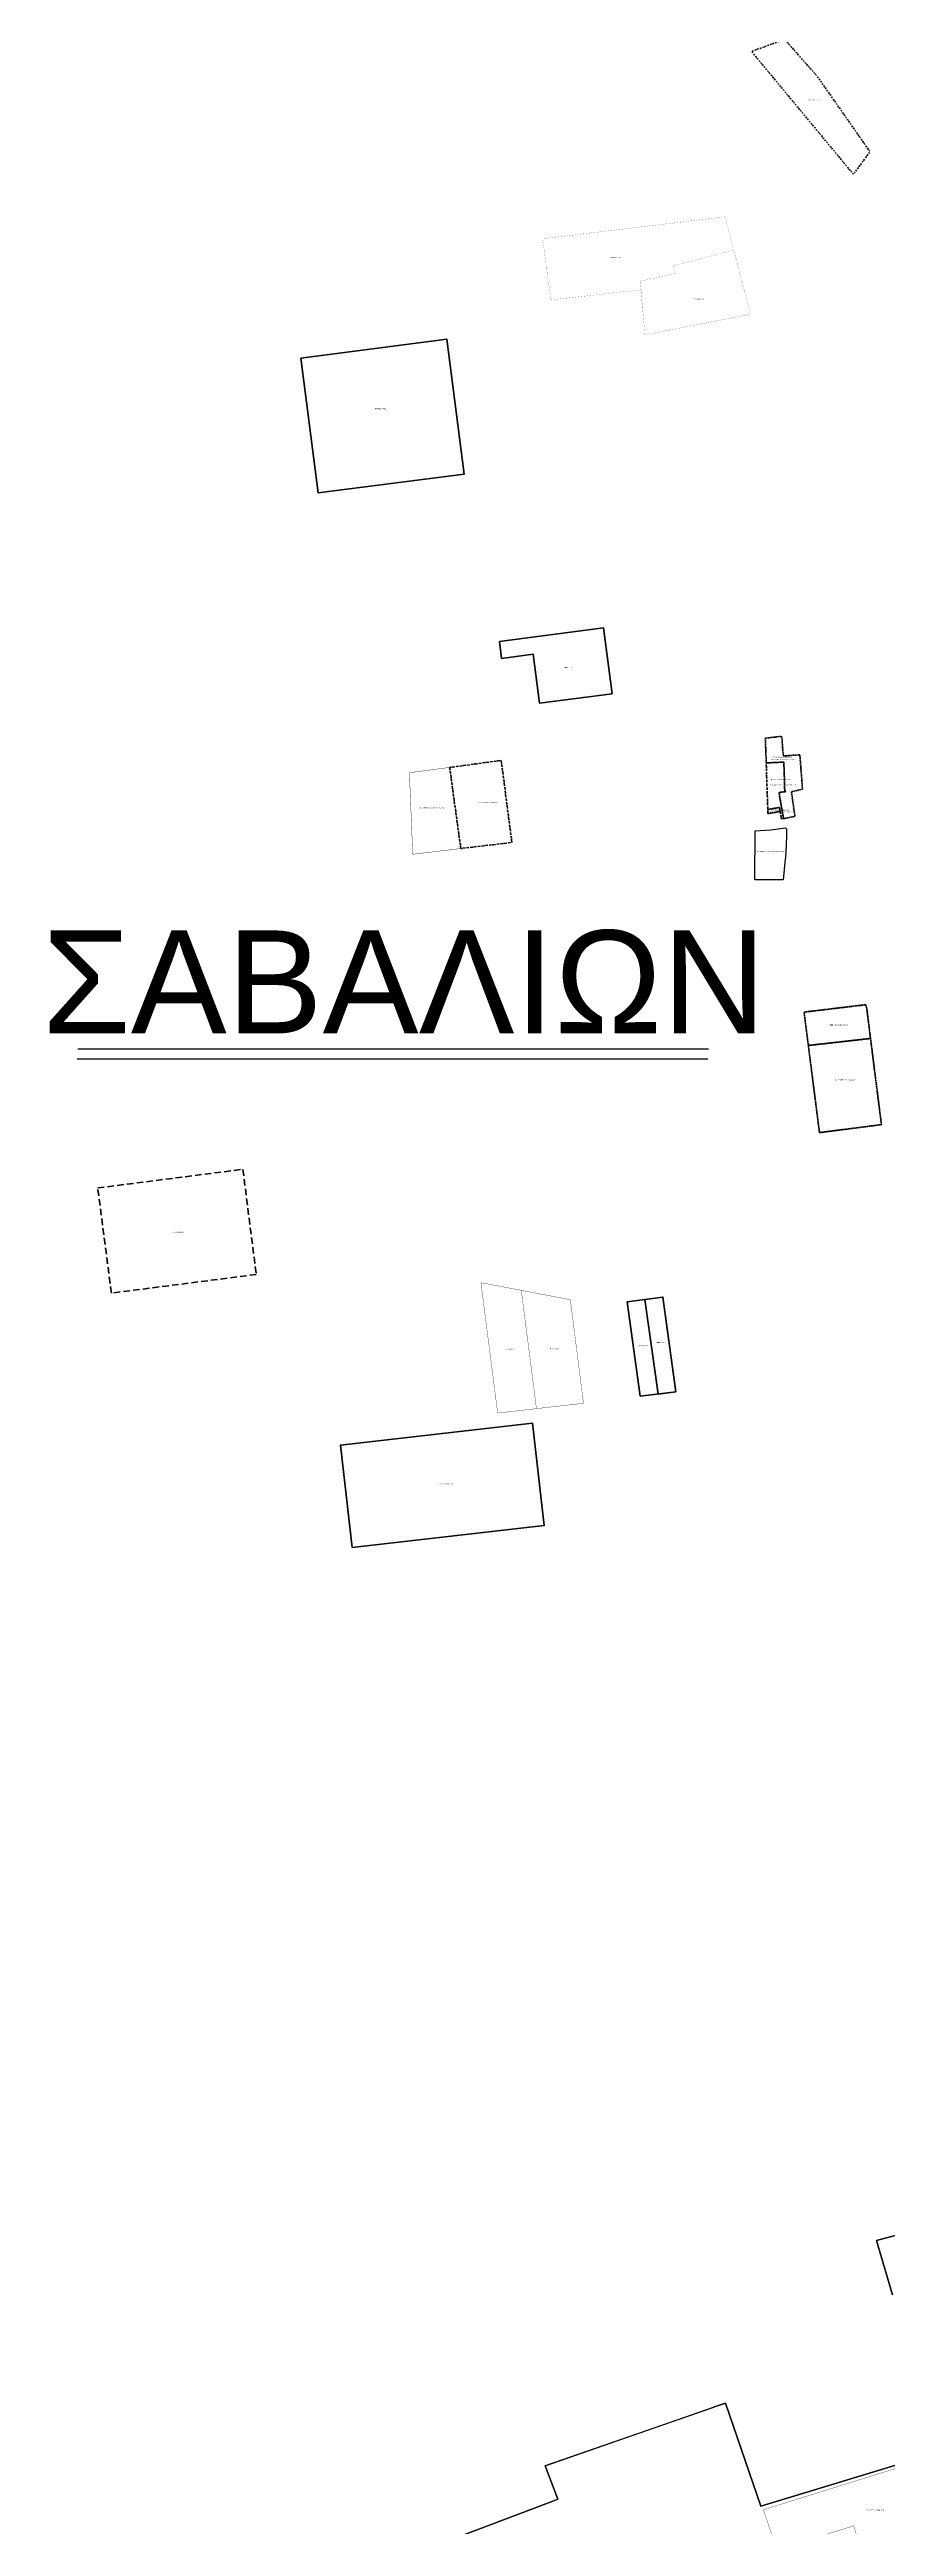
# Model space of a CAD drawing. Header units: metres. Extents: x 245125 to 394351, y 270578 to 4233311.
# Drawn here: x 260404 to 261218, y 4187460 to 4189865 of the extents above; entities that cross this region are included whole.
import ezdxf
from ezdxf.enums import TextEntityAlignment as Align
from ezdxf.lldxf.tags import DXFTag

# ---------------------------------------------------------------- set-up
doc = ezdxf.new("R2010")
doc.units = ezdxf.units.M
for name, pattern in [('DASHDOT', [25.4, 12.7, -6.35, 0, -6.35]), ('DASHDOT_LINE', [18, 12, -3, 0, -3]), ('HIDDEN2', [4.7625, 3.175, -1.5875]), ('t-orio', [0.79, 0.5, -0.12, 0.05, -0.12])]:
    doc.linetypes.add(name, pattern=pattern)
for name, color, linetype in [('4178-(1-64)', 129, 'Continuous'), ('4178-(65-126-135-205)', 51, 'Continuous'), ('4495-(127-227)', 221, 'Continuous'), ('4495-(228-329)', 103, 'Continuous'), ('ASTOTA', 7, 'Continuous'), ('topo2013', 66, 'Continuous'), ('topo2014', 230, 'Continuous'), ('topo2015', 137, 'Continuous'), ('topo2016', 36, 'Continuous'), ('topo2017', 2, 'Continuous'), ('topo2018', 5, 'Continuous'), ('topo2019', 6, 'Continuous'), ('topo2020', 3, 'Continuous'), ('topo2021', 4, 'Continuous'), ('ΗΛΕΙΑ_Ονομασία ΟΤΑ_ΟΚΧΕ', 6, 'Continuous')]:
    doc.layers.add(name, color=color, linetype=linetype)
doc.styles.add('ARIAL', font='arial.ttf')
doc.styles.get("Standard").update_dxf_attribs({"font": 'arial.ttf'})
tags = doc.linetypes.add('DASHDOT2', pattern=[0.5, 0.25, -0.125, 0, -0.125]).pattern_tags.tags
tags[10:11] = [DXFTag(74, 4), DXFTag(75, 0), DXFTag(340, '0'), DXFTag(46, 1.0), DXFTag(50, 0.0), DXFTag(44, 0.0), DXFTag(45, 0.0)]
tags[8:9] = [DXFTag(74, 4), DXFTag(75, 0), DXFTag(340, '0'), DXFTag(46, 1.0), DXFTag(50, 0.0), DXFTag(44, 0.0), DXFTag(45, 0.0)]
tags[6:7] = [DXFTag(74, 4), DXFTag(75, 0), DXFTag(340, '0'), DXFTag(46, 1.0), DXFTag(50, 0.0), DXFTag(44, 0.0), DXFTag(45, 0.0)]
tags[4:5] = [DXFTag(74, 4), DXFTag(75, 0), DXFTag(340, '0'), DXFTag(46, 1.0), DXFTag(50, 0.0), DXFTag(44, 0.0), DXFTag(45, 0.0)]
tags = doc.linetypes.add('DASHDOTX2', pattern=[2, 1, -0.5, 0, -0.5]).pattern_tags.tags
tags[10:11] = [DXFTag(74, 4), DXFTag(75, 0), DXFTag(340, '0'), DXFTag(46, 1.0), DXFTag(50, 0.0), DXFTag(44, 0.0), DXFTag(45, 0.0)]
tags[8:9] = [DXFTag(74, 4), DXFTag(75, 0), DXFTag(340, '0'), DXFTag(46, 1.0), DXFTag(50, 0.0), DXFTag(44, 0.0), DXFTag(45, 0.0)]
tags[6:7] = [DXFTag(74, 4), DXFTag(75, 0), DXFTag(340, '0'), DXFTag(46, 1.0), DXFTag(50, 0.0), DXFTag(44, 0.0), DXFTag(45, 0.0)]
tags[4:5] = [DXFTag(74, 4), DXFTag(75, 0), DXFTag(340, '0'), DXFTag(46, 1.0), DXFTag(50, 0.0), DXFTag(44, 0.0), DXFTag(45, 0.0)]
tags = doc.linetypes.add('HIDDEN', pattern=[0.375, 0.25, -0.125]).pattern_tags.tags
tags[6:7] = [DXFTag(74, 4), DXFTag(75, 0), DXFTag(340, '0'), DXFTag(46, 1.0), DXFTag(50, 0.0), DXFTag(44, 0.0), DXFTag(45, 0.0)]
tags[4:5] = [DXFTag(74, 4), DXFTag(75, 0), DXFTag(340, '0'), DXFTag(46, 1.0), DXFTag(50, 0.0), DXFTag(44, 0.0), DXFTag(45, 0.0)]

msp = doc.modelspace()

# ---------------------------------------------------------------- linework, layer by layer
at = {"color": 51}
for p, q in [((261103.8, 4189107.6), (261104.4, 4189107.7)), ((261118.4, 4189080.7), (261118.2, 4189079))]:
    msp.add_line(p, q, dxfattribs=at)
at = {"layer": '4178-(1-64)', "color": 129, "linetype": 'DASHDOT_LINE', "lineweight": 70, "ltscale": 0.1, "flags": 128}
msp.add_lwpolyline([(261116.5, 4189118.5), (261125.7, 4189120.3), (261127.7, 4189120.7), (261126.2, 4189130.9), (261124.3, 4189144.6), (261135, 4189147.2), (261134, 4189160.7), (261133.5, 4189167.1), (261132.4, 4189180.5), (261126, 4189180.1), (261119.3, 4189179.6), (261116.3, 4189179.4), (261114.9, 4189198.5), (261098.9, 4189196.6), (261099.8, 4189172.7), (261116.9, 4189173.4), (261117.7, 4189149.9), (261117.7, 4189147.3), (261118.4, 4189144.6), (261112.2, 4189144), (261114.6, 4189129.7), (261116.5, 4189118.5)], close=True, dxfattribs=at)
at = {"layer": '4178-(1-64)', "color": 129, "linetype": 'DASHDOT_LINE', "lineweight": 70, "ltscale": 0.2, "flags": 128}
msp.add_lwpolyline([(261099.8, 4189172.7), (261116.9, 4189173.4), (261117.7, 4189149.9), (261117.7, 4189147.3), (261118.4, 4189144.6), (261112.2, 4189144), (261114.6, 4189129.7), (261116.5, 4189118.5), (261114.5, 4189118.2), (261113.4, 4189125.4), (261112.7, 4189129.4), (261101.3, 4189127.4), (261100.8, 4189141.3)], close=True, dxfattribs=at)
at = {"layer": '4178-(1-64)', "color": 129, "linetype": 'DASHDOT_LINE', "lineweight": 60, "ltscale": 0.1, "flags": 128}
msp.add_lwpolyline([(261101.4, 4189123.4), (261101.3, 4189127.4), (261112.7, 4189129.4), (261113.3, 4189125.4)], close=True, dxfattribs=at)
msp.add_lwpolyline([(261101.4, 4189123.4), (261101.3, 4189127.4), (261112.7, 4189129.4), (261113.3, 4189125.4)], close=True, dxfattribs=at)
at = {"layer": '4178-(65-126-135-205)', "color": 51}
for p, q in [((261088.6, 4189059.1), (261089.2, 4189106.6)), ((261089.2, 4189106.6), (261103.8, 4189107.6)), ((261104.4, 4189107.7), (261118.6, 4189109.5)), ((261118.6, 4189109.5), (261119.5, 4189108.7)), ((261119.5, 4189102.1), (261119.2, 4189092.6)), ((261119.5, 4189108.7), (261119.5, 4189102.1)), ((261118.2, 4189079), (261116.3, 4189059.1)), ((261119.2, 4189092.6), (261118.4, 4189080.7)), ((261104.6, 4189059.2), (261088.6, 4189059.1)), ((261116.3, 4189059.1), (261104.6, 4189059.2))]:
    msp.add_line(p, q, dxfattribs=at)
at = {"layer": '4495-(127-227)', "color": 221, "ltscale": 2.2, "const_width": 0.35, "flags": 128}
msp.add_lwpolyline([(260753.2, 4189163.1), (260792.3, 4189168.3), (260803.1, 4189089.5), (260756.4, 4189083.9)], close=True, dxfattribs=at)
at = {"layer": '4495-(228-329)', "color": 103}
for p, q in [((260430.6, 4188885.2), (261043.1, 4188885.2)), ((260431.1, 4188895), (261043.6, 4188895))]:
    msp.add_line(p, q, dxfattribs=at)
at = {"layer": 'ASTOTA', "color": 253, "linetype": 'HIDDEN', "ltscale": 300}
for points in [[(261222.4, 4187684.7), (261206.8, 4187737.5), (261283.3, 4187758.1)], [(261283.3, 4187758.1), (261206.8, 4187737.5), (261222.4, 4187684.7)], [(260709.4, 4187415.1), (260885.6, 4187481.8), (260892.6, 4187484.5), (260897.3, 4187486.3), (260885.1, 4187518.8), (261048.7, 4187575.6), (261057.2, 4187578.6), (261060.3, 4187579.6), (261094.7, 4187479.5), (261255.6, 4187528.5)], [(261255.6, 4187528.5), (261094.7, 4187479.5), (261060.3, 4187579.6), (261057.2, 4187578.6), (261048.7, 4187575.6), (261048.5, 4187575.5), (260885.1, 4187518.8), (260897.3, 4187486.3), (260892.6, 4187484.5), (260885.6, 4187481.8), (260709.4, 4187415.1)]]:
    msp.add_lwpolyline(points, dxfattribs=at)
at = {"layer": 'topo2013', "color": 66}
msp.add_lwpolyline([(260806.5, 4189453.2), (260664.7, 4189434.9), (260647.8, 4189565.8), (260789.7, 4189584.1), (260806.5, 4189453.2)], dxfattribs=at)
at = {"layer": 'topo2013', "color": 66, "linetype": 'HIDDEN', "lineweight": 40, "ltscale": 6}
msp.add_lwpolyline([(260647.8, 4189565.8), (260789.7, 4189584.1), (260806.5, 4189453.2), (260664.7, 4189434.9), (260647.8, 4189565.8)], dxfattribs=at)
at = {"layer": 'topo2013', "color": 66, "lineweight": 50}
msp.add_lwpolyline([(260697.7, 4188410.7), (260884.2, 4188432.1), (260872.7, 4188531.4), (260686.2, 4188510)], close=True, dxfattribs=at)
at = {"layer": 'topo2015', "color": 137, "linetype": 'HIDDEN2', "lineweight": 40, "ltscale": 2}
msp.add_lwpolyline([(260450.5, 4188759.8), (260591.4, 4188777.9), (260604.5, 4188675.8), (260463.7, 4188657.7), (260450.5, 4188759.8)], dxfattribs=at)
at = {"layer": 'topo2016', "color": 36, "linetype": 'DASHDOT2', "lineweight": 50, "ltscale": 0.4}
msp.add_lwpolyline([(260840.7, 4189290.6), (260941.8, 4189303.8), (260950.1, 4189239.8), (260879.7, 4189230.6), (260873.5, 4189278.2), (260842.8, 4189274.2)], close=True, dxfattribs=at)
at = {"layer": 'topo2016', "color": 36, "linetype": 'DASHDOT_LINE', "lineweight": 70, "ltscale": 0.2, "flags": 128}
msp.add_lwpolyline([(260792.3, 4189168.3), (260803.1, 4189089.5), (260852.7, 4189095.4), (260842.4, 4189175)], close=True, dxfattribs=at)
at = {"layer": 'topo2017', "color": 2, "linetype": 'DASHDOT', "lineweight": 53, "ltscale": 0.1, "flags": 128}
msp.add_lwpolyline([(261184.5, 4189744.3), (261085.5, 4189863.6), (261094.4, 4189866.9), (261117.7, 4189875.3), (261149.5, 4189839.3), (261200.6, 4189766.2)], close=True, dxfattribs=at)
at = {"layer": 'topo2018', "color": 5, "lineweight": 35}
msp.add_lwpolyline([(260977.4, 4188557.6), (260964.7, 4188649.2), (260999.4, 4188653.9), (261012.1, 4188561.9)], close=True, dxfattribs=at)
at = {"layer": 'topo2018', "color": 5, "linetype": 'DASHDOTX2', "lineweight": 70}
msp.add_lwpolyline([(260982, 4188651.6), (260999.4, 4188653.9), (261012.1, 4188561.9), (260994.8, 4188559.7)], close=True, dxfattribs=at)
at = {"layer": 'topo2019', "color": 6, "linetype": 't-orio', "lineweight": 60}
for points in [[(261136.5, 4188930.6), (261196.4, 4188937.8), (261197.5, 4188933.8), (261201.1, 4188905), (261201.1, 4188905), (261140.7, 4188898.2)], [(261140.7, 4188898.2), (261201.1, 4188905), (261211.7, 4188821.3), (261151.5, 4188813.6)]]:
    msp.add_lwpolyline(points, close=True, dxfattribs=at)
at = {"layer": 'topo2020', "color": 3, "ltscale": 50, "const_width": 0.3}
for points in [[(260822.7, 4188667.8), (260861.9, 4188660.4), (260876.6, 4188545.5), (260838.9, 4188541.2)], [(260861.9, 4188660.4), (260909.5, 4188651.3), (260922.3, 4188550.7), (260876.6, 4188545.5)], [(260861.9, 4188660.4), (260909.5, 4188651.3), (260922.3, 4188550.7), (260876.6, 4188545.5)]]:
    msp.add_lwpolyline(points, close=True, dxfattribs=at)
at = {"layer": 'topo2020', "color": 3, "lineweight": 80, "ltscale": 5, "const_width": 0.3}
msp.add_lwpolyline([(261257.6, 4187526.2), (261097, 4187476.1), (261110.2, 4187437.3), (261184.8, 4187460.5), (261195.1, 4187426.1), (261281.5, 4187446.4), (261257.6, 4187526.2)], dxfattribs=at)
at = {"layer": 'topo2021', "color": 4, "ltscale": 18, "const_width": 0.1}
for points in [[(260882.6, 4189681.7), (261053.6, 4189702.3), (261059.8, 4189703.1), (261084.4, 4189608.4), (260986.2, 4189589.2), (260982, 4189588.3), (260978.1, 4189632.1), (260890.6, 4189622.3)], [(260977.2, 4189640.5), (261011.4, 4189648.1), (261009.2, 4189655.3), (261063, 4189669.3), (261068.2, 4189670.6), (261084.4, 4189608.4), (261045.2, 4189600.7), (260986.2, 4189589.2), (260982, 4189588.3), (260977.8, 4189634.5)]]:
    msp.add_lwpolyline(points, close=True, dxfattribs=at)

# ---------------------------------------------------------------- texts
at = {"layer": '4178-(1-64)', "color": 129, "ltscale": 18, "char_height": 1, "attachment_point": 1}
for insert, width in [((261103.5, 4189176.4), 27.167), ((261103, 4189151.8), 26.035), ((261101, 4189125.6), 27.584)]:
    msp.add_mtext('20 ΓΙΑΛΑΜΑΣ ΚΩΝ ΣΑΒΑΛΙΑ-ΑΥΘ.4178', dxfattribs=dict(at, insert=insert, width=width))
at = {"layer": '4178-(65-126-135-205)', "color": 51, "ltscale": 18, "insert": (261090.5, 4189087.2), "char_height": 1, "width": 33.161, "attachment_point": 1}
msp.add_mtext('112 ΒΑΣΙΛΟΠΟΥΛΟΣ ΣΑΒΑΛΙΑ-ΑΥΘ.4178', dxfattribs=at)
at = {"layer": '4495-(127-227)', "color": 221, "insert": (260762.6, 4189129.6), "char_height": 1, "width": 32.692, "attachment_point": 1}
msp.add_mtext('175 ΜΑΡΚΟΥΤΣΑ ΣΑΒΑΛΙΑ-AYΘ.4495', dxfattribs=at)
at = {"layer": 'topo2013', "color": 66, "insert": (260719.8, 4189517.2), "char_height": 1, "width": 17.574, "attachment_point": 1}
msp.add_mtext('ΚΑΡΑΓΙΩΡΓΑΣ-13', dxfattribs=at)
at = {"layer": 'topo2013', "color": 66, "ltscale": 18, "insert": (260780.9, 4188473), "char_height": 1, "width": 5.041, "attachment_point": 1}
msp.add_mtext('ΜΠΟΥΓΟΝΙΚΟΛΟΣ-13', dxfattribs=at)
at = {"layer": 'topo2014', "color": 230, "ltscale": 18, "char_height": 1, "attachment_point": 1}
for insert, width in [((261105.1, 4189178.6), 23.549), ((261104, 4189157.1), 21.801), ((261102.8, 4189127.4), 23.907)]:
    msp.add_mtext('ΦΟΥΛΑ ΓΙΑΛΑΜΑ ΣΑΒΑΛΙΑ-14', dxfattribs=dict(at, insert=insert, width=width))
at = {"layer": 'topo2015', "color": 137, "ltscale": 18, "insert": (260523.9, 4188717.5), "char_height": 1, "width": 5.041, "attachment_point": 1}
msp.add_mtext('ΣΑΡΑΒΑΚΟΣ-15', dxfattribs=at)
at = {"layer": 'topo2016', "color": 36, "char_height": 1, "attachment_point": 1}
for s, insert, width in [('MΠΕΤΣΟΣ-16', (260903.8, 4189265.8), 17.574), ('ΜΑΡΚΟΥΤΣΑΣ ΣΑΒΑΛΙΑ-16', (260820.2, 4189134.6), 27.375)]:
    msp.add_mtext(s, dxfattribs=dict(at, insert=insert, width=width))
at = {"layer": 'topo2017', "color": 2, "insert": (261140.8, 4189817.2), "char_height": 1, "width": 13.827, "attachment_point": 1}
msp.add_mtext('ΤΣΑΚΟΓΙΑΝΝΗ-17', dxfattribs=at)
at = {"layer": 'topo2018', "color": 5, "char_height": 1, "width": 3.661, "attachment_point": 1}
for insert in [(260975.2, 4188606.9), (260993.1, 4188610.1)]:
    msp.add_mtext('ΑΝΤΙΟΧΟΣ-18', dxfattribs=dict(at, insert=insert))
at = {"layer": 'topo2019', "color": 6, "ltscale": 18, "char_height": 1, "attachment_point": 1}
for insert, width in [((261159.2, 4188918.6), 22.942), ((261166.5, 4188865.2), 24.382)]:
    msp.add_mtext('ΦΙΛΙΠΠΟΠΟΥΛΟΥ ΣΑΒΑΛΙΑ-19', dxfattribs=dict(at, insert=insert, width=width))
at = {"layer": 'topo2020', "color": 3, "ltscale": 18, "insert": (260846.7, 4188603.7), "char_height": 1, "width": 5.041, "attachment_point": 1}
msp.add_mtext('ΦΙΛΟΛΙΑΣ-20', dxfattribs=at)
at = {"layer": 'topo2020', "color": 3, "linetype": 't-orio', "lineweight": 35, "ltscale": 0.7, "char_height": 1, "width": 3.661, "attachment_point": 1}
for s, insert in [('ΦΙΛΟΛΙΑΣ-20', (260889.7, 4188604.2)), ('ΣΠΗΛΙΟΠΟΥΛΟΣ(ΒΙΚΥ)-20', (261197, 4187476.1))]:
    msp.add_mtext(s, dxfattribs=dict(at, insert=insert))
at = {"layer": 'topo2021', "color": 4, "ltscale": 18, "char_height": 1, "width": 3.661, "attachment_point": 1}
for insert in [(260948.2, 4189664), (261029.2, 4189623.5)]:
    msp.add_mtext('ΜΑΣΟΥΡΑΣ-21', dxfattribs=dict(at, insert=insert))
at = {"layer": 'ΗΛΕΙΑ_Ονομασία ΟΤΑ_ΟΚΧΕ', "color": 253, "style": 'ARIAL'}
msp.add_text('ΣΑΒΑΛΙΩΝ', height=100, dxfattribs=at).set_placement((260747.9, 4188960.7), align=Align.MIDDLE)

doc.saveas('drawing.dxf')
